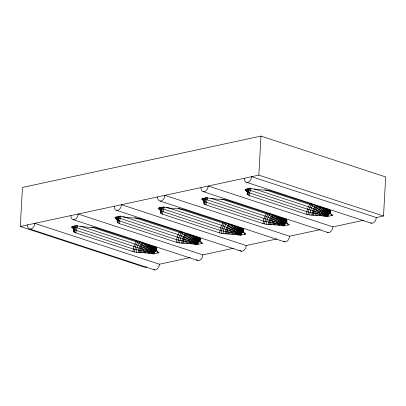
<?xml version="1.0" encoding="UTF-8"?>
<svg xmlns="http://www.w3.org/2000/svg" width="406" height="406" viewBox="0 0 406 406"><rect width="100%" height="100%" fill="white"/><g stroke="black" fill="none" stroke-linecap="round" stroke-linejoin="round"><path stroke-width="0.61" d="M199.803 240.794L199.752 238.342L200.138 241.55L202.269 243.417L202.264 242.788M329.845 212.424L329.855 210.344L329.845 212.424L330.24 213.551L332.372 215.419L332.362 214.794M146.805 266.935L144.998 267.321L20.3 226.467L22.482 187.425L261.002 136.096L385.7 176.955L383.518 215.992L376.291 217.55L251.593 176.691A5.075 3.431 -71.9 0 1 247.706 182.35A5.075 3.431 -71.9 0 1 244.361 178.249M154.381 253.72L154.894 252.06L156.325 250.893L156.396 249.675L153.042 246.335C150.144 247.158 148.581 250.304 148.373 253.126L153.478 253.917L158.903 252.75L158.898 252.121M197.752 244.387L198.26 242.732L199.696 241.56L199.762 240.342L196.408 237.002C193.51 237.825 191.947 240.971 191.744 243.793L196.849 244.585L202.269 243.417M241.118 235.059L241.631 233.399L243.062 232.227L243.128 231.009L239.773 227.67C236.876 228.492 235.318 231.638 235.11 234.46L240.215 235.252L245.635 234.084L245.63 233.46M20.3 226.467L258.82 175.138L261.002 136.096M284.484 225.726L284.997 224.066L286.428 222.894L286.499 221.676L283.139 218.337C280.241 219.159 278.683 222.31 278.475 225.132L283.581 225.919L289.001 224.751L288.996 224.127M327.85 216.393L328.363 214.733L329.794 213.561L329.865 212.343L326.51 209.004C323.612 209.826 322.049 212.977 321.841 215.799L326.947 216.586L332.372 215.419M199.747 240.423L200.138 239.17L199.894 238.621L197.955 237.591L140.938 218.91L137.548 218.189L128.022 217.611L120.237 216.54L114.817 217.707L117.151 219.95L117.314 222.544L119.257 223.574L176.27 242.255L179.665 242.976L191.744 243.793M245.635 234.084C244.209 233.323 242.306 231.542 243.504 229.837L242.519 228.751L241.321 228.258L182.741 209.166L170.043 208.146L163.603 207.207L158.183 208.374L160.517 210.618L160.685 213.211L162.623 214.241L219.641 232.922L223.031 233.643L235.11 234.46M73.978 230.811L73.785 229.283L72.019 227.406L72.101 226.68L74.085 228.223L73.704 231.329L73.948 231.877L75.886 232.907L132.904 251.588L136.299 252.304L148.373 253.126M72.517 227.776L72.811 226.152M72.943 228.152L73.278 226.32L74.547 226.847L74.212 228.877M73.298 228.527L73.674 226.467M73.577 228.908L73.999 226.594M73.785 229.283L74.252 226.7M73.704 231.329L74.78 225.863M73.968 230.035L74.547 226.847M73.948 231.877L75.252 225.914M74.694 232.415L74.993 229.882L76.161 225.888M75.886 232.907L76.196 230.329L77.566 225.772M115.385 218.073L115.471 217.347L117.456 218.89L117.349 221.478M115.883 218.443L116.177 216.819M116.309 218.819L116.644 216.987L117.918 217.52L117.578 219.544M116.664 219.194L117.04 217.134M116.948 219.575L117.364 217.266M117.151 219.95L117.618 217.372M117.136 221.448L118.151 216.53M117.339 220.702L117.918 217.52M117.314 222.544L118.618 216.581M118.06 223.082L118.364 220.549L119.709 216.068M119.257 223.574L119.562 220.996L120.932 216.439M132.904 251.588L133.838 246.442L136.543 240.794M134.472 251.999L135.386 246.939L138.187 241.184M136.299 252.304C136.578 248.462 137.852 244.661 140.161 241.555M138.263 252.481L139.06 248.086L141.801 242.646M139.248 252.496L140.74 246.381L142.851 242.844L149.058 247.569L154.605 250.903L155.133 251.715M140.232 252.517L141.628 246.792L143.607 243.483M141.598 252.568L142.237 249.056L144.673 244.346M142.968 252.639L144.12 247.919L146.759 244.077L150.829 247.584L155.011 250.456L155.407 251.415M144.333 252.73L145.373 248.472L147.754 245.006M145.693 252.842C145.901 249.903 147.231 246.939 149.657 245.178L155.457 250.091L155.701 251.172M147.043 252.974C147.256 250.055 148.713 246.99 151.423 245.64L155.924 249.827L156.011 250.999M149.687 253.298C149.621 250.208 152.991 245.468 156.249 247.939L155.752 247.107L156.3 247.736L156.041 246.99M150.981 253.486C151.042 250.883 153.356 247.107 156.346 248.37L155.731 247.538M152.245 253.694C152.362 251.481 153.986 248.543 156.549 248.954L155.143 247.284M158.751 208.74L158.837 208.019L160.822 209.557L160.715 212.145M153.478 253.917C153.61 252.151 154.584 250.187 156.396 249.675M159.248 209.11L159.543 207.486M159.68 209.486L160.01 207.654L161.415 208.283L160.7 210.465L161.73 211.216L219.945 230.344L241.169 234.627M160.03 209.861L160.406 207.806M160.314 210.242L160.73 207.933M160.517 210.618L160.989 208.039M160.441 212.668L161.517 207.197M160.705 211.369L160.893 209.775M160.685 213.211L161.989 207.253M161.426 213.749L161.73 211.216L162.892 207.227M162.623 214.241L162.928 211.663L164.298 207.106M176.27 242.255C176.569 238.266 177.843 234.303 180.198 231.044M177.838 242.666L178.757 237.606L181.553 231.851M179.665 242.976C179.944 239.129 181.223 235.328 183.527 232.222M181.629 243.148L182.426 238.758L185.166 233.313M182.614 243.164L184.106 237.048L186.217 233.511L192.429 238.236L197.971 241.57L198.498 242.382M183.603 243.184L184.304 239.327L186.978 234.15M184.969 243.235L185.603 239.723L188.039 235.013M186.334 243.306L187.486 238.586L190.125 234.744L194.195 238.256L198.382 241.123L198.773 242.083M187.699 243.397L188.739 239.139L191.119 235.673M189.059 243.514C189.272 240.57 190.602 237.606 193.023 235.845L198.823 240.758L199.067 241.839M190.409 243.641C190.622 240.722 192.079 237.662 194.789 236.307M193.058 243.965C192.799 240.641 197.154 235.561 200.056 239.149L199.234 237.571L199.97 239.367L199.59 238.078M194.347 244.153C194.286 241.413 197.28 237.2 200.173 239.398M195.611 244.361C195.733 242.149 197.357 239.21 199.914 239.621L198.509 237.957M204.081 202.812L203.888 201.285L202.117 199.407L202.203 198.686L204.188 200.224L203.807 203.335L204.051 203.878L205.989 204.908L263.007 223.589L266.397 224.31L278.475 225.132M196.849 244.585C196.976 242.818 197.95 240.854 199.762 240.342M202.614 199.777L202.914 198.153M203.046 200.153L203.376 198.321L204.781 198.955L204.066 201.132L205.096 201.883L263.311 221.011L284.535 225.294M203.401 200.534L203.771 198.473M203.68 200.909L204.101 198.6M203.888 201.285L204.355 198.707M204.015 201.665L204.538 198.788M204.071 202.036L205.03 197.829M204.051 203.878L205.355 197.92M204.797 204.416L205.096 201.883L206.258 197.895M205.989 204.908L206.299 202.33L207.664 197.773M219.641 232.922L220.575 227.776L223.275 222.133M221.204 233.338L222.123 228.273L224.919 222.524M223.031 233.643C223.315 229.796 224.589 225.995 226.893 222.889M225 233.815L225.797 229.426L228.532 223.98M225.98 233.831L227.472 227.715L229.583 224.178L235.795 228.903L241.342 232.237L241.869 233.049M226.969 233.856L227.67 229.994L230.344 224.817M228.334 233.902L229.603 228.695L232.146 224.863M229.7 233.978L230.852 229.253L233.491 225.411L237.561 228.923L241.748 231.79L242.138 232.75M231.065 234.069L232.105 229.806L234.485 226.34M232.425 234.181C232.638 231.237 233.968 228.273 236.388 226.512L242.189 231.43L242.433 232.506M233.775 234.313C233.988 231.39 235.444 228.329 238.155 226.974M236.424 234.632C236.165 231.308 240.525 226.228 243.422 229.816L242.961 228.745L243.493 231.09M237.713 234.82C237.652 232.08 240.646 227.867 243.544 230.065M238.982 235.028C239.098 232.821 240.722 229.877 243.28 230.288L241.874 228.624M247.447 193.479L247.254 191.952L245.483 190.074L245.569 189.353L247.553 190.891L247.173 194.002L247.416 194.55L249.355 195.58L306.373 214.261L309.768 214.977L321.841 215.799M240.215 235.252C240.342 233.379 241.519 231.105 243.595 230.963L241.24 228.527M245.985 190.45L246.082 189.632M246.412 190.82L246.741 188.988L248.147 189.622L247.437 191.799L248.462 192.551L306.682 211.683L327.901 215.962M246.767 191.201L247.137 189.14M247.046 191.576L247.467 189.267M247.254 191.952L248.03 188.541M247.173 194.002L247.305 192.901M247.386 192.332L248.249 188.531M247.437 192.703L247.63 191.109M247.416 194.55L248.721 188.587M248.162 195.088L248.462 192.551L249.624 188.562M249.355 195.58L249.665 193.002L251.035 188.44M263.007 223.589L263.941 218.443L266.646 212.8M264.57 224.005L265.488 218.946L268.29 213.191M266.397 224.31C266.681 220.463 267.955 216.662 270.264 213.556M268.366 224.488L269.163 220.093L271.898 214.647M269.345 224.498L270.097 220.377L272.954 214.845L279.161 219.57L284.707 222.909L285.235 223.716M270.335 224.523L271.035 220.661L273.71 215.484M271.7 224.574L272.969 219.362L275.512 215.53M273.071 224.645L274.217 219.92L276.862 216.078L280.927 219.59L285.113 222.458L285.504 223.417M274.436 224.736C274.669 221.61 276.009 218.433 278.516 216.469M275.791 224.848C276.004 221.909 277.334 218.941 279.754 217.18L285.555 222.097L285.804 223.178M277.141 224.98C277.359 222.062 278.815 218.996 281.525 217.641M279.79 225.3C279.531 221.975 283.89 216.895 286.793 220.483L285.854 219.108L286.91 220.732C284.012 218.54 281.018 222.747 281.084 225.487M282.348 225.695C282.464 223.488 284.088 220.549 286.646 220.955L285.24 219.291M283.581 225.919C283.708 224.046 284.885 221.772 286.966 221.63L284.606 219.194M306.373 214.261L307.306 209.11L310.011 203.467M307.936 214.672L308.854 209.613L311.656 203.858M309.768 214.977C310.047 211.13 311.321 207.329 313.63 204.223M311.732 215.155L312.529 210.76L315.264 205.314M312.716 215.165L313.462 211.044L316.32 205.517L322.526 210.242L328.073 213.576L328.601 214.383M313.701 215.19L314.401 211.328L317.076 206.152M315.066 215.241L316.34 210.029L318.142 207.014M316.436 215.312L317.588 210.592L320.227 206.745L324.298 210.257L328.479 213.125L328.875 214.084M317.802 215.403C318.035 212.277 319.375 209.1 321.882 207.136M319.162 215.515C319.37 212.577 320.699 209.608 323.12 207.847L328.926 212.764L329.17 213.845M320.507 215.647C320.725 212.729 322.181 209.663 324.891 208.314M323.156 215.967C323.09 212.881 326.46 208.141 329.718 210.612L329.337 209.572L329.768 210.409M324.45 216.154C324.511 213.556 326.825 209.78 329.814 211.044L329.195 210.212M325.713 216.362C325.83 214.155 327.454 211.216 330.012 211.622L328.611 209.958M326.947 216.586C327.079 214.825 328.053 212.856 329.865 212.343M329.794 213.561L330.108 213.531L330.332 212.297M74.1 228.583L74.369 227.487M117.603 218.702L118.298 216.494M160.7 210.465L161.664 207.161M247.437 191.799L248.401 188.496M72.019 227.406L71.446 227.04L76.871 225.873L83.311 226.812L96.009 227.827L154.59 246.924L156.528 247.954L156.772 248.497C155.569 250.208 157.477 251.984 158.903 252.75M202.117 199.407L201.549 199.041L206.969 197.874L213.409 198.813L226.106 199.833L284.687 218.925L285.885 219.418L286.875 220.504C285.672 222.209 287.575 223.99 289.001 224.751M329.87 212.054L330.24 211.171L329.997 210.623L328.058 209.592L269.477 190.5L256.775 189.485L250.335 188.541L244.914 189.709L245.483 190.074M154.539 252.862L133.838 246.442L75.612 227.355L74.501 226.934L74.932 225.827M75.029 226.02L74.501 226.934M118.395 216.687L117.867 217.606L118.978 218.022L177.204 237.109L197.905 243.529M161.761 207.354L161.238 208.273L162.344 208.689L220.575 227.776L241.276 234.201M205.131 198.021L204.604 198.94L205.71 199.356L263.941 218.443L284.642 224.868M248.497 188.688L247.97 189.607L249.081 190.023L307.306 209.11L328.007 215.535M75.511 225.848L74.156 226.457L72.405 226.416M118.877 216.52L117.527 217.124L115.771 217.083M162.243 207.187L160.893 207.791L159.137 207.75M205.614 197.854L204.259 198.458L203.086 198.432M248.98 188.521L247.624 189.125L246.457 189.1M27.527 224.909A5.075 3.431 -71.9 0 0 30.871 229.009A5.075 3.431 -71.9 0 0 34.754 223.356L159.456 264.21L190.17 257.602M70.893 215.576A5.075 3.431 -71.9 0 0 74.237 219.682A5.075 3.431 -71.9 0 0 78.125 214.023L202.822 254.877L233.45 248.289M114.264 206.243A5.075 3.431 -71.9 0 0 117.603 210.349A5.075 3.431 -71.9 0 0 121.49 204.69L246.188 245.544L276.816 238.956M157.63 196.91A5.075 3.431 -71.9 0 0 160.969 201.016A5.075 3.431 -71.9 0 0 164.856 195.357L289.554 236.216L320.182 229.623M200.995 187.582A5.075 3.431 -71.9 0 0 204.335 191.683A5.075 3.431 -71.9 0 0 208.222 186.024L332.92 226.883L363.639 220.27M326.51 209.004L327.256 208.933L329.51 211.546M283.139 218.337L283.89 218.266M286.428 222.894L287.56 223.219M239.773 227.67L240.525 227.599M243.062 232.227L243.671 232.242M196.408 237.002L197.154 236.931M199.696 241.56L200.305 241.575M153.042 246.335L153.788 246.259L156.046 248.878M156.325 250.893L157.213 251.025M197.803 243.96L176.58 239.677L119.562 220.996L117.334 219.798M154.437 253.293L133.214 249.01L76.196 230.329L73.968 229.131M330.108 213.531L331.129 214.135L331.463 215.616M258.82 175.138L383.518 215.992M246.777 182.385L371.475 223.244M265.022 189.749L310.95 204.883L328.363 214.733M254.222 188.927L309.768 207.167L328.165 215.119M203.411 191.718L328.109 232.572M221.656 199.082L267.579 214.216L284.997 224.066M210.851 198.26L266.402 216.499L284.794 224.452M160.045 201.051L284.743 241.905M178.29 208.415L224.213 223.549L241.631 233.399M166.287 207.202L221.498 225.289L241.428 233.785M116.679 210.384L241.377 251.238M134.924 217.748L180.848 232.882L198.26 242.732M122.916 216.53L178.132 234.622L198.062 243.118M73.308 219.712L198.006 260.571M91.553 227.081L137.482 242.215L154.894 252.06M80.753 226.259L136.299 244.498L154.696 252.451M29.942 229.045L154.64 269.904M199.412 239.545L197.869 237.86M325.176 208.628L329.388 212.5L329.479 213.668M281.81 217.961L286.022 221.833L286.113 223.001M238.444 227.289L242.656 231.166L242.747 232.333M195.078 236.622L199.29 240.499L199.376 241.666M199.615 238.378L199.118 237.774L199.62 238.611M285.829 219.544L286.443 220.377M242.463 228.872L243.077 229.71M199.097 238.205L199.711 239.043M286.347 219.717L286.859 221.757L286.484 219.676L286.534 222.133M287.763 223.467L288.098 224.944M244.397 232.8L244.732 234.277M201.031 242.133L201.366 243.61M157.665 251.466L158 252.943M286.702 220.702L286.326 219.413M199.585 237.901L199.93 241.174M329.692 210.085L329.845 210.734M156.224 247.411L156.376 248.066M329.687 209.902L329.89 211.399L329.834 210.876M286.321 219.235L286.666 222.508M242.955 228.568L243.301 231.841M199.742 238.733L199.919 239.916M156.219 247.229L156.432 250.126M199.732 238.87L199.788 239.398M330.23 212.429L330.24 213.551M330.073 210.425L330.083 211.43M329.951 210.435L329.966 211.688M286.702 219.255L286.717 220.762M286.58 219.144L286.595 221.021M250.329 187.917L250.335 188.541M243.778 231.593L243.788 232.592M243.336 228.588L243.346 230.09M243.214 228.476L243.23 230.354M243.169 231.461L243.118 229.009L243.113 231.09M206.964 197.25L206.969 197.874M199.97 238.423L199.98 239.423M199.848 237.804L199.864 239.687M163.598 206.578L163.603 207.207M156.604 247.751L156.614 248.756M156.488 247.767L156.498 249.02M120.232 215.911L120.237 216.54M76.861 225.244L76.871 225.873M376.291 217.55A5.075 3.431 -71.9 0 1 370.632 222.94M159.456 264.21A5.075 3.431 -71.9 0 1 153.798 269.604M202.822 254.877A5.075 3.431 -71.9 0 1 200.341 259.865A5.075 3.431 -71.9 0 1 196.458 259.657M246.188 245.544A5.075 3.431 -71.9 0 1 243.707 250.532A5.075 3.431 -71.9 0 1 239.824 250.324M332.92 226.883A5.075 3.431 -71.9 0 1 327.266 232.273M289.554 236.216A5.075 3.431 -71.9 0 1 283.901 241.606"/></g></svg>
